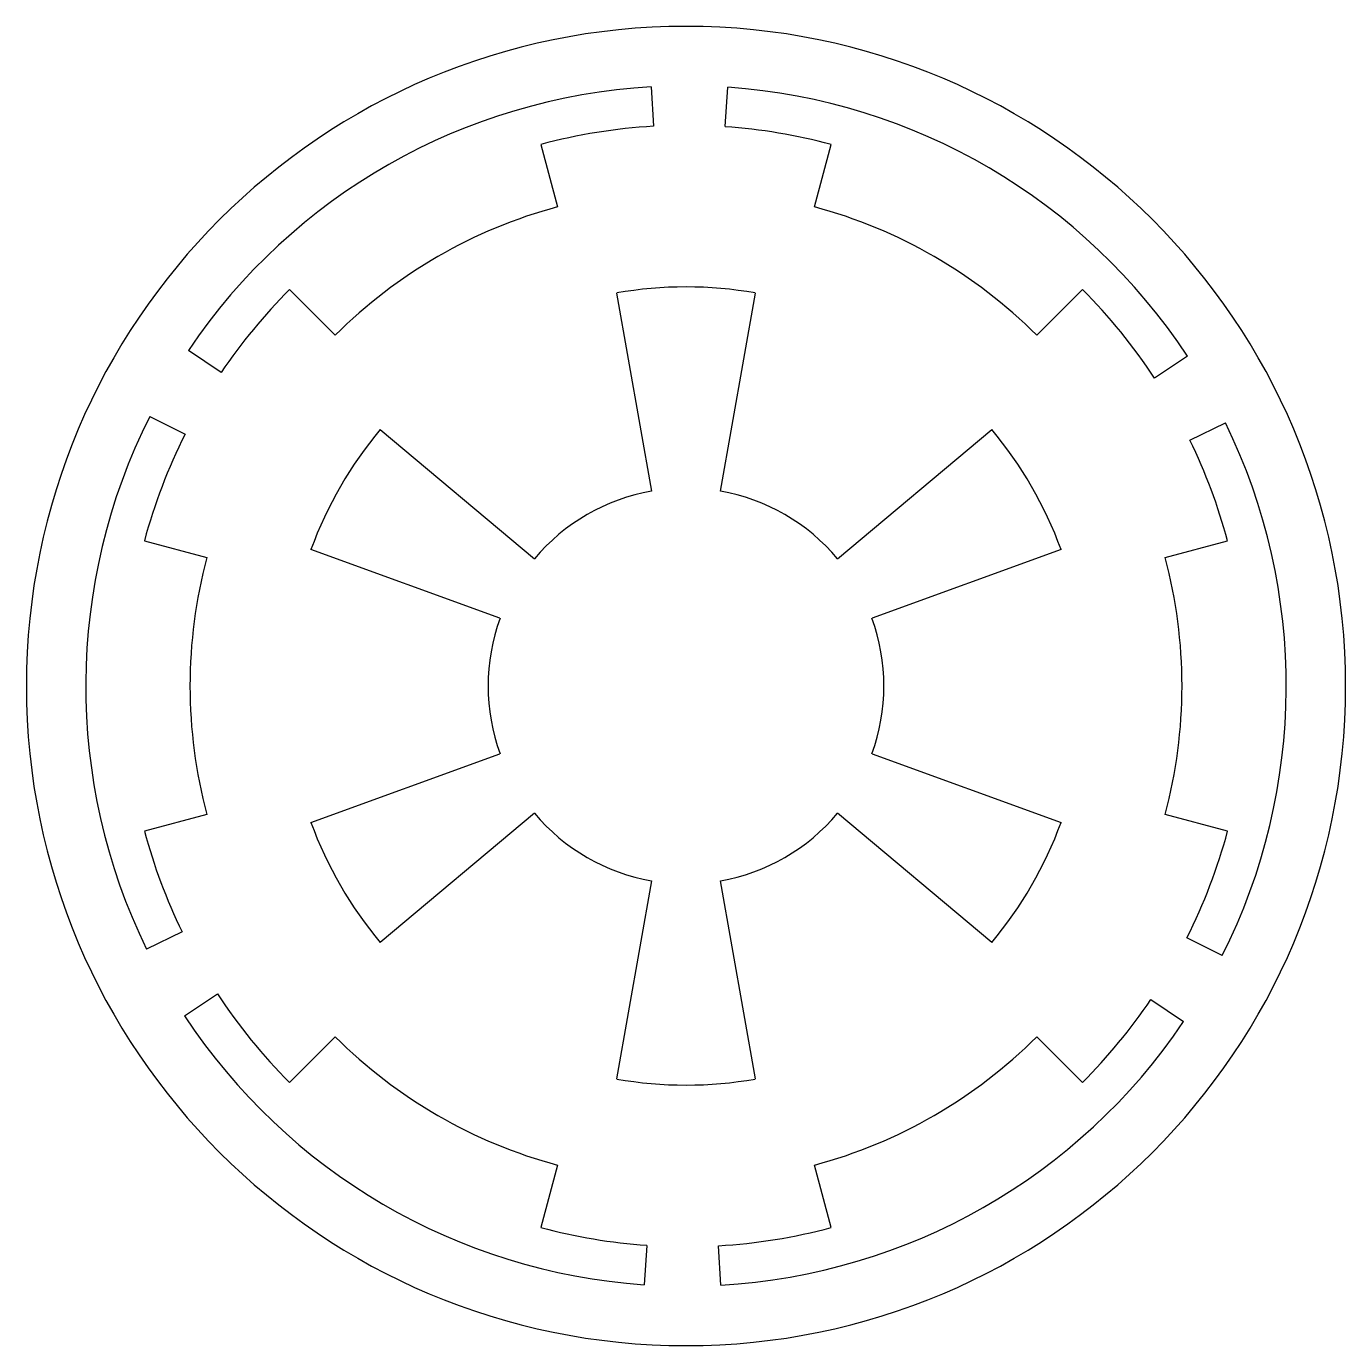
# Model space of a CAD drawing. Header units: millimetres. Extents: x -50 to 50, y -50 to 50.
import ezdxf

# ---------------------------------------------------------------- set-up
doc = ezdxf.new("R2010")
doc.units = ezdxf.units.MM
doc.layers.add('LOGO IMPERIAL', color=7, linetype='Continuous')

msp = doc.modelspace()

# ---------------------------------------------------------------- linework, layer by layer
at = {"layer": 'LOGO IMPERIAL'}
for p, q in [((-2.63, 45.42), (-2.46, 42.43)), ((2.96, 42.4), (3.17, 45.39)), ((-11, 41.05), (-9.73, 36.32)), ((9.73, 36.32), (11, 41.05)), ((-26.59, 26.59), (-30.05, 30.05)), ((30.05, 30.05), (26.59, 26.59)), ((-2.6, 14.77), (-5.25, 29.79)), ((5.25, 29.79), (2.6, 14.77)), ((-35.23, 23.77), (-37.72, 25.44)), ((38.02, 24.99), (35.51, 23.34)), ((-40.65, 20.43), (-37.97, 19.08)), ((-23.18, 19.45), (-11.49, 9.64)), ((11.49, 9.64), (23.18, 19.45)), ((38.2, 18.63), (40.9, 19.95)), ((-41.05, 11), (-36.32, 9.73)), ((-14.1, 5.13), (-28.43, 10.35)), ((28.43, 10.35), (14.1, 5.13)), ((36.32, 9.73), (41.05, 11)), ((-28.43, -10.35), (-14.1, -5.13)), ((14.1, -5.13), (28.43, -10.35)), ((-36.32, -9.73), (-41.05, -11)), ((-11.49, -9.64), (-23.18, -19.45)), ((23.18, -19.45), (11.49, -9.64)), ((41.05, -11), (36.32, -9.73)), ((-5.25, -29.79), (-2.6, -14.77)), ((2.6, -14.77), (5.25, -29.79)), ((-38.2, -18.63), (-40.9, -19.95)), ((40.65, -20.43), (37.97, -19.08)), ((-38.02, -24.99), (-35.51, -23.34)), ((35.23, -23.77), (37.72, -25.44)), ((-30.05, -30.05), (-26.59, -26.59)), ((26.59, -26.59), (30.05, -30.05)), ((-9.73, -36.32), (-11, -41.05)), ((11, -41.05), (9.73, -36.32)), ((-2.96, -42.4), (-3.17, -45.39)), ((2.63, -45.42), (2.46, -42.43))]:
    msp.add_line(p, q, dxfattribs=at)
for radius, start, end in [(50, 0, 180), (45.5, 93.3167, 146), (45.5, 33.3167, 86), (42.5, 93.3167, 105), (42.5, 75, 86), (37.6, 105, 135), (37.6, 45, 75), (42.5, 135, 146), (30.25, 80, 100), (42.5, 33.3167, 45), (45.5, 153.3167, 206), (42.5, 153.3167, 165), (30.25, 140, 160), (30.25, 20, 40), (45.5, 333.3167, 26), (42.5, 15, 26), (15, 100, 140), (15, 40, 80), (37.6, 165, 195), (37.6, 345, 15), (15, 160, 200), (15, 340, 20), (50, 180, 0), (15, 220, 260), (15, 280, 320), (42.5, 195, 206), (30.25, 200, 220), (30.25, 320, 340), (42.5, 333.3167, 345), (42.5, 213.3167, 225), (42.5, 315, 326), (45.5, 213.3167, 266), (45.5, 273.3167, 326), (37.6, 225, 255), (37.6, 285, 315), (30.25, 260, 280), (42.5, 255, 266), (42.5, 273.3167, 285)]:
    msp.add_arc((0, 0), radius, start, end, dxfattribs=at)

doc.saveas('drawing.dxf')
